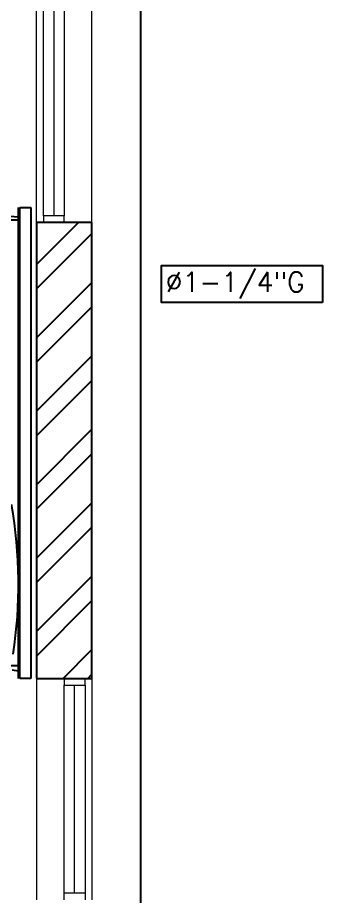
# Model space of a CAD drawing. Header units: millimetres. Extents: x 1591 to 1638, y 1324 to 1492.
# Drawn here: x 1618.473 to 1619.574, y 1415.157 to 1418.331 of the extents above; entities that cross this region are included whole.
import ezdxf
from ezdxf.lldxf.tags import DXFTag

# ---------------------------------------------------------------- set-up
doc = ezdxf.new("R2010")
doc.units = ezdxf.units.MM
doc.linetypes.add('HIDDEN', pattern=[0.375, 0.25, -0.125])
doc.layers.add('Ha-Muros 0.20', color=7, linetype='Continuous', true_color=0x8c8c8c)
for name, color, linetype in [('Mu-0.20', 5, 'Continuous'), ('Plump', 7, 'Continuous'), ('TEXTS', 1, 'Continuous')]:
    doc.layers.add(name, color=color, linetype=linetype)
doc.layers.add('muro bajo', color=123, linetype='Continuous', lineweight=9)
doc.layers.add('Ventanas', color=3, linetype='Continuous', lineweight=13)
doc.styles.get("Standard").update_dxf_attribs({"font": 'arial.ttf'})
doc.styles.add('TEXTS', font='romans9.shx')
tags = doc.linetypes.add('GAS_LINE', pattern='A,12.7,-5.08,["GAS",Standard,S=2.54,R=0,X=-2.54,Y=-1.27],-6.35', length=24.13).pattern_tags.tags
tags[6] = DXFTag(74, 10)

# ---------------------------------------------------------------- blocks, each defined once
blk = doc.blocks.new('A$Cec5ab6e8')
at = {"color": 9, "true_color": 0xc7c8ca}
for p, q in [((29.5733, 15.6495, 0), (29.5733, 17.3495, 0)), ((29.5778, 15.6495, 0), (29.5778, 17.3495, 0)), ((29.5778, 17.3495, 0), (29.6183, 17.3495, 0)), ((29.6183, 17.3495, 0), (29.6183, 15.6495, 0)), ((29.5733, 17.3045, 0), (27.5699, 17.3045, 0)), ((29.5733, 17.3153, 0), (29.5422, 17.3167, 0)), ((29.5733, 15.6945, 0), (27.5699, 15.6945, 0)), ((29.5509, 15.6798, 0), (29.5733, 15.6766, 0)), ((29.6183, 15.6495, 0), (29.5778, 15.6495, 0))]:
    blk.add_line(p, q, dxfattribs=at)
blk.add_arc((27.8952, 15.9891, 0), 1.6781, 351.3381, 9.8745, dxfattribs=at)
at = {"layer": 'Ha-Muros 0.20', "color": 9, "linetype": 'Continuous', "true_color": 0xc7c8ca}
for p, q in [((29.6386, 17.1443, 0), (29.7894, 17.2951, 0)), ((29.6386, 17.056, 0), (29.8386, 17.256, 0)), ((29.6386, 16.8792, 0), (29.8386, 17.0792, 0)), ((29.6386, 16.7908, 0), (29.8386, 16.9908, 0)), ((29.6386, 16.614, 0), (29.8386, 16.814, 0)), ((29.6386, 16.5256, 0), (29.8386, 16.7256, 0)), ((29.6386, 16.3488, 0), (29.8386, 16.5489, 0)), ((29.6386, 16.2605, 0), (29.8386, 16.4605, 0)), ((29.6386, 16.0837, 0), (29.8386, 16.2837, 0)), ((29.6386, 15.9953, 0), (29.8386, 16.1953, 0)), ((29.6386, 15.8185, 0), (29.8386, 16.0185, 0)), ((29.6386, 15.7301, 0), (29.8386, 15.9301, 0)), ((29.7349, 15.6496, 0), (29.8386, 15.7534, 0)), ((29.8232, 15.6496, 0), (29.8386, 15.665, 0))]:
    blk.add_line(p, q, dxfattribs=at)
at = {"layer": 'Mu-0.20', "color": 9, "true_color": 0xc7c8ca}
for p, q in [((29.8386, 17.2951), (29.6386, 17.2951)), ((29.6386, 17.2951), (29.6386, 15.6496)), ((29.8386, 15.6496), (29.8386, 17.2951)), ((29.6386, 15.6496), (29.8386, 15.6496))]:
    blk.add_line(p, q, dxfattribs=at)
at = {"layer": 'muro bajo', "color": 9, "true_color": 0xc7c8ca}
for p, q in [((29.6386, 17.2951), (29.6386, 18.0951)), ((29.8386, 17.2951), (29.8386, 18.0951)), ((29.6386, 15.6496), (29.6386, 14.8496)), ((29.8386, 15.6496), (29.8386, 14.8496))]:
    blk.add_line(p, q, dxfattribs=at)
at = {"layer": 'Ventanas', "color": 9, "true_color": 0xc7c8ca}
for p, q in [((29.6636, 17.3201), (29.6636, 18.0701)), ((29.7011, 18.0701), (29.7011, 17.3201)), ((29.7386, 18.0701), (29.7386, 17.3201)), ((29.7386, 17.3201), (29.6636, 17.3201)), ((29.6636, 17.3201), (29.6636, 17.2951)), ((29.7386, 17.2951), (29.7386, 17.3201)), ((29.6636, 17.2951), (29.7386, 17.2951)), ((29.7386, 15.6496), (29.7386, 15.6246)), ((29.8136, 15.6496), (29.7386, 15.6496)), ((29.8136, 15.6246), (29.8136, 15.6496)), ((29.7386, 15.6246), (29.8136, 15.6246)), ((29.7386, 14.8746), (29.7386, 15.6246)), ((29.7761, 14.8746), (29.7761, 15.6246)), ((29.8136, 15.6246), (29.8136, 14.8746)), ((29.7386, 14.8496), (29.7386, 14.8746)), ((29.7386, 14.8746), (29.8136, 14.8746)), ((29.8136, 14.8746), (29.8136, 14.8496))]:
    blk.add_line(p, q, dxfattribs=at)

msp = doc.modelspace()

# ---------------------------------------------------------------- linework, layer by layer
at = {"layer": 'Plump', "color": 116, "linetype": 'GAS_LINE', "ltscale": 0.025, "true_color": 0x136734}
msp.add_line((1618.91767, 1412.59882), (1618.91767, 1420.7478), dxfattribs=at)
at = {"layer": 'Plump', "color": 0}
msp.add_lwpolyline([(1619.57354, 1417.30177), (1618.99202, 1417.30177), (1618.99202, 1417.43548), (1619.57354, 1417.43548)], close=True, dxfattribs=at)

# ---------------------------------------------------------------- block references
msp.add_blockref('A$Cec5ab6e8', (1588.90298, 1400.29501))

# ---------------------------------------------------------------- texts
at = {"layer": 'TEXTS', "color": 0, "linetype": 'HIDDEN', "style": 'TEXTS'}
msp.add_text('Ø1-1/4"G', height=0.071003, dxfattribs=at).set_placement((1619.00766, 1417.3401, 0.30334))

doc.saveas('drawing.dxf')
